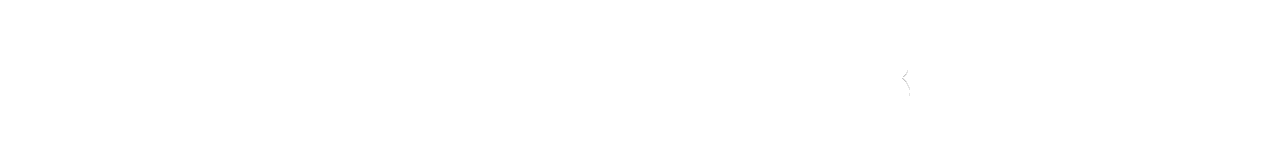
# Model space of a CAD drawing. Header units: millimetres. Extents: x 42 to 799, y 30 to 564.
# Drawn here: x 226.4 to 406.7, y 29.7 to 38.1 of the extents above; entities that cross this region are included whole.
import ezdxf

# ---------------------------------------------------------------- set-up
doc = ezdxf.new("R2010")
doc.units = ezdxf.units.MM
doc.header["$LTSCALE"] = 46.255
doc.layers.get('0').update_dxf_attribs({"linetype": 'CONTINUOUS'})

msp = doc.modelspace()

# ---------------------------------------------------------------- linework, layer by layer
at = {"color": 7, "linetype": 'Continuous', "const_width": 0.01}
for points in [[(50.882, 38.12), (789.922, 38.12)], [(50.294, 37.533), (790.51, 37.533)], [(282.738, 37.533), (282.738, 29.7)], [(283.325, 37.533), (283.325, 29.7)], [(283.913, 37.533), (283.913, 29.7)], [(355.049, 36.346), (355.621, 36.917)], [(355.621, 36.917), (356.192, 36.917)], [(356.192, 36.917), (356.763, 36.346)], [(356.763, 36.346), (357.049, 35.774)], [(356.763, 34.632), (356.192, 34.061)], [(357.049, 35.203), (356.763, 34.632)], [(357.049, 35.774), (357.049, 35.203)], [(355.621, 34.061), (356.192, 34.061)], [(356.192, 34.061), (356.763, 33.49)], [(356.763, 33.49), (357.049, 32.919)], [(357.049, 32.919), (357.334, 32.348)], [(355.049, 30.634), (354.764, 31.205)], [(357.049, 31.205), (356.763, 30.634)], [(357.334, 31.776), (357.049, 31.205)], [(357.334, 32.348), (357.334, 31.776)], [(42.461, 29.7), (798.538, 29.7)], [(355.621, 30.063), (355.049, 30.634)], [(356.192, 30.063), (355.621, 30.063)], [(356.763, 30.634), (356.192, 30.063)]]:
    msp.add_lwpolyline(points, dxfattribs=at)

doc.saveas('drawing.dxf')
